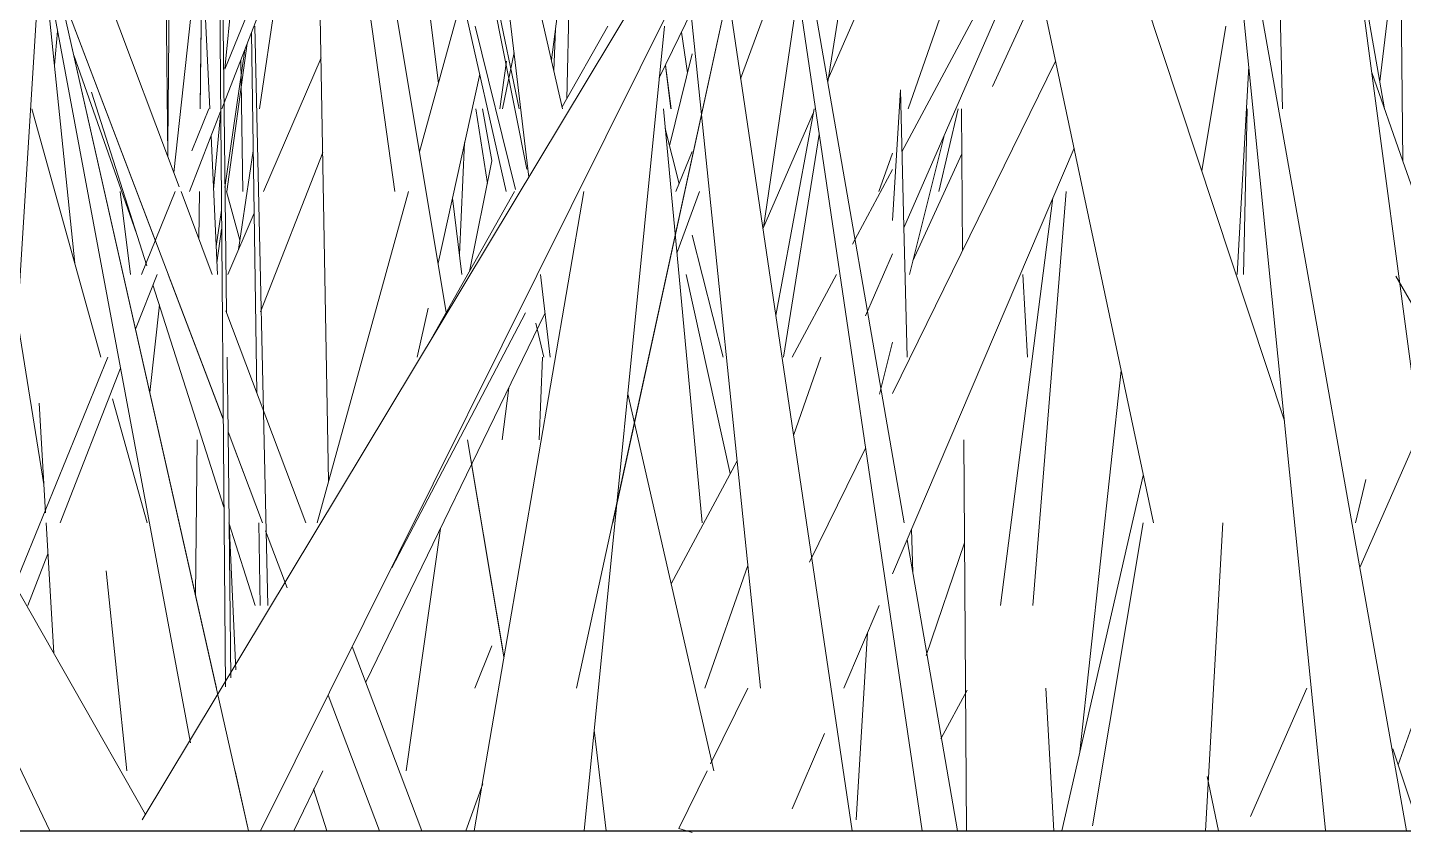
# Model space of a CAD drawing. Header units: millimetres. Extents: x -9575 to 27274, y -4387 to 11354.
# Drawn here: x -7020.35 to -6974.46, y 3047.94 to 3074.78 of the extents above; entities that cross this region are included whole.
import ezdxf

# ---------------------------------------------------------------- set-up
doc = ezdxf.new("R2010")
doc.units = ezdxf.units.MM
doc.layers.add('G-IMPT', color=8, linetype='Continuous', lineweight=9)

# ---------------------------------------------------------------- blocks, each defined once
blk = doc.blocks.new('Grass Array - 25_dwg-V48-North')
at = {"layer": 'G-IMPT'}
for p, q in [((-7016.122, 3109.702), (-7015.666, 3070.469)), ((-6974.479, 3070.318), (-6974.889, 3109.423)), ((-7006.383, 3065.282), (-7013.347, 3106.913)), ((-6992.593, 3104.477), (-6982.801, 3058.27)), ((-7013.712, 3065.281), (-7014.149, 3101.056)), ((-7002.368, 3072.396), (-7001.723, 3099.618)), ((-7013.769, 3073.389), (-7003.405, 3098.866)), ((-7006.383, 3065.282), (-7011.571, 3096.298)), ((-6978.431, 3061.666), (-6989.321, 3094.585)), ((-7013.752, 3052.796), (-7014.07, 3091.468)), ((-7003.692, 3070.05), (-7007.396, 3088.618)), ((-6977.565, 3088.618), (-6973.922, 3061.309)), ((-7016.524, 3048.361), (-6992.668, 3088.01)), ((-7015.494, 3087.841), (-7015.671, 3070.883)), ((-7002.042, 3052.752), (-6994.595, 3086.916)), ((-7008.236, 3085.859), (-7006.648, 3072.922)), ((-6978.824, 3085.859), (-6978.494, 3072.065)), ((-7019.399, 3085.508), (-7021.76, 3048)), ((-7002.503, 3072.065), (-7005.397, 3084.722)), ((-6993.662, 3072.972), (-6991.874, 3084.135)), ((-7009.563, 3083.1), (-7013.874, 3072.065)), ((-7006.253, 3083.166), (-7003.957, 3072.065)), ((-6989.278, 3083.1), (-6993.648, 3073.062)), ((-6980.57, 3082.978), (-6977.061, 3048.014)), ((-6991.115, 3058.27), (-6995.337, 3082.645)), ((-7009.902, 3082.232), (-7008.098, 3069.306)), ((-6995.564, 3082.19), (-6990.516, 3048)), ((-6996.286, 3080.74), (-7012.576, 3048)), ((-7015.289, 3069.466), (-7019.386, 3080.341)), ((-7010.306, 3059.651), (-7010.678, 3080.247)), ((-6996.053, 3080.22), (-7000.832, 3058.27)), ((-6990.984, 3072.065), (-6988.08, 3080.341)), ((-7013.165, 3079.699), (-7013.764, 3073.4)), ((-7014.524, 3078.609), (-7015.47, 3069.948)), ((-7014.588, 3072.065), (-7014.524, 3078.609)), ((-7014.524, 3078.609), (-7014.578, 3073.139)), ((-7002.876, 3073.697), (-7002.217, 3078.776)), ((-7002.876, 3073.697), (-7002.217, 3078.776)), ((-7004.614, 3078.102), (-7003.63, 3069.791)), ((-7019.893, 3077.582), (-7014.919, 3050.929)), ((-7012.975, 3048), (-7019.646, 3077.582)), ((-7014.047, 3052.752), (-7019.641, 3077.563)), ((-7014.272, 3072.065), (-7014.53, 3077.582)), ((-6992.851, 3048), (-6997.233, 3077.582)), ((-6996.565, 3073.071), (-6994.915, 3077.582)), ((-6991.186, 3070.633), (-6987.474, 3077.582)), ((-6975.09, 3072.065), (-6976.053, 3077.582)), ((-6974.689, 3077.582), (-6975.249, 3072.975)), ((-7012.617, 3072.065), (-7011.85, 3077.246)), ((-7018.774, 3066.919), (-7019.763, 3076.574)), ((-6998.36, 3076.57), (-6995.906, 3052.752)), ((-6974.353, 3048), (-6979.446, 3076.657)), ((-7013.825, 3061.729), (-7019.346, 3076.253)), ((-7016.056, 3067.595), (-7019.345, 3076.251)), ((-6987.49, 3076.41), (-6991.122, 3068.103)), ((-6988.165, 3072.809), (-6986.605, 3076.22)), ((-7007.278, 3070.636), (-7005.852, 3075.811)), ((-7005.852, 3075.811), (-7004.382, 3069.306)), ((-6995.801, 3068.114), (-6994.649, 3075.992)), ((-6999.279, 3073.096), (-6998.182, 3075.354)), ((-7012.337, 3055.511), (-7012.767, 3074.823)), ((-7004.073, 3069.374), (-7005.418, 3074.823)), ((-7002.742, 3074.731), (-7002.796, 3073.348)), ((-7002.518, 3072.131), (-7000.998, 3074.823)), ((-6999.106, 3074.823), (-7001.784, 3048)), ((-6980.384, 3074.823), (-6981.188, 3069.999)), ((-7019.45, 3073.518), (-7019.346, 3074.651)), ((-7013.705, 3069.306), (-7013.022, 3074.247)), ((-7012.883, 3074.603), (-7012.7, 3062.594)), ((-6998.338, 3073.263), (-6998.538, 3074.621)), ((-7018.806, 3073.858), (-7016.711, 3067.913)), ((-7013.106, 3074.031), (-7013.773, 3069.442)), ((-7012.48, 3069.306), (-7010.561, 3073.762)), ((-7004.121, 3073.94), (-7004.505, 3072.065)), ((-6998.182, 3073.903), (-6998.935, 3070.829)), ((-7013.234, 3073.704), (-7013.17, 3069.306)), ((-7004.595, 3072.065), (-7004.37, 3073.654)), ((-6998.89, 3072.065), (-6999.075, 3073.515)), ((-6998.887, 3072.065), (-6999.073, 3073.519)), ((-6986.062, 3073.658), (-6991.503, 3062.58)), ((-6980.01, 3066.547), (-6979.617, 3073.483)), ((-6975.913, 3056.78), (-6968.61, 3073.393)), ((-7014.588, 3072.065), (-7014.578, 3073.139)), ((-7005.267, 3073.225), (-7006.657, 3066.923)), ((-6974.479, 3070.318), (-6975.519, 3073.278)), ((-7018.212, 3072.621), (-7016.368, 3066.836)), ((-6991.239, 3072.697), (-6991.503, 3068.344)), ((-6991.239, 3072.697), (-6991.122, 3068.131)), ((-7017.9, 3063.788), (-7020.211, 3072.065)), ((-7017.9, 3063.788), (-7020.211, 3072.065)), ((-7013.91, 3071.974), (-7014.952, 3069.306)), ((-7014.874, 3070.672), (-7014.307, 3072.065)), ((-7005.396, 3072.065), (-7005.013, 3069.583)), ((-7004.86, 3070.344), (-7005.176, 3072.065)), ((-6999.144, 3072.065), (-6997.852, 3058.27)), ((-6994.144, 3071.921), (-6995.823, 3068.063)), ((-6994.117, 3072.065), (-6995.396, 3065.182)), ((-6989.312, 3072.065), (-6989.959, 3069.306)), ((-6989.167, 3067.337), (-6989.199, 3072.065)), ((-6979.67, 3072.065), (-6979.793, 3066.547)), ((-7013.909, 3071.881), (-7014.147, 3069.38)), ((-7014.015, 3066.547), (-7014.23, 3071.155)), ((-6998.615, 3069.57), (-6999.082, 3071.409)), ((-6995.133, 3063.788), (-6993.943, 3071.215)), ((-6989.762, 3071.213), (-6990.936, 3066.547)), ((-7013.31, 3067.379), (-7012.823, 3070.67)), ((-7010.504, 3070.611), (-7012.581, 3065.3)), ((-7005.947, 3067.208), (-7005.77, 3070.945)), ((-6998.182, 3070.64), (-6998.723, 3069.306)), ((-6991.952, 3069.306), (-6991.503, 3070.585)), ((-6991.503, 3056.561), (-6985.447, 3070.753)), ((-6990.822, 3066.999), (-6989.189, 3070.57)), ((-7004.86, 3070.33), (-7005.614, 3066.645)), ((-6974.479, 3070.318), (-6972.472, 3064.607)), ((-6992.833, 3067.552), (-6991.503, 3070.04)), ((-7017.262, 3069.306), (-7016.914, 3066.547)), ((-7016.552, 3066.547), (-7015.43, 3069.306)), ((-7014.189, 3066.547), (-7015.228, 3069.306)), ((-7014.631, 3067.721), (-7014.615, 3069.306)), ((-7014.631, 3067.721), (-7014.615, 3069.306)), ((-7013.263, 3067.692), (-7013.71, 3069.306)), ((-7010.686, 3058.27), (-7007.645, 3069.306)), ((-7006.989, 3064.208), (-7004.112, 3069.306)), ((-7005.456, 3048), (-7001.801, 3069.306)), ((-6998.693, 3067.251), (-6997.942, 3069.306)), ((-6986.818, 3055.511), (-6985.709, 3069.306)), ((-7006.178, 3069.094), (-7005.866, 3066.547)), ((-6987.896, 3055.511), (-6986.153, 3069.098)), ((-7013.883, 3068.689), (-7014.058, 3067.481)), ((-7013.668, 3066.547), (-7012.791, 3068.583)), ((-7014.033, 3066.935), (-7013.877, 3068.059)), ((-6997.148, 3063.788), (-6998.182, 3067.86)), ((-6991.011, 3063.788), (-6991.122, 3068.131)), ((-6991.503, 3067.23), (-6992.406, 3065.165)), ((-7016.03, 3066.547), (-7016.745, 3064.717)), ((-7013.825, 3061.725), (-7015.658, 3066.547)), ((-7003.246, 3066.547), (-7002.92, 3063.788)), ((-6998.383, 3066.547), (-6996.915, 3059.91)), ((-6994.843, 3063.788), (-6993.37, 3066.547)), ((-6987.152, 3066.547), (-6986.999, 3063.788)), ((-6973.154, 3063.788), (-6974.718, 3066.493)), ((-7016.165, 3066.201), (-7013.801, 3058.785)), ((-7015.952, 3065.533), (-7016.271, 3062.615)), ((-7011.071, 3058.27), (-7013.73, 3065.328)), ((-7009.066, 3052.949), (-7003.092, 3065.246)), ((-7003.745, 3065.263), (-7008.198, 3056.766)), ((-7006.989, 3065.42), (-7007.349, 3063.788)), ((-7020.689, 3065.017), (-7019.805, 3059.54)), ((-7003.391, 3064.92), (-7003.135, 3063.788)), ((-6991.503, 3064.289), (-6991.939, 3062.555)), ((-7020.767, 3056.185), (-7017.674, 3063.788)), ((-7013.663, 3061.303), (-7013.694, 3063.788)), ((-7003.171, 3063.788), (-7003.28, 3061.029)), ((-6994.803, 3061.179), (-6993.888, 3063.788)), ((-7017.25, 3063.422), (-7019.263, 3058.27)), ((-6985.252, 3050.627), (-6983.877, 3063.347)), ((-7004.521, 3061.029), (-7004.294, 3062.771)), ((-7004.521, 3061.029), (-7004.294, 3062.771)), ((-7016.359, 3058.27), (-7017.513, 3062.403)), ((-7016.359, 3058.27), (-7017.513, 3062.403)), ((-6997.455, 3049.993), (-7000.33, 3062.563)), ((-7019.964, 3062.258), (-7019.75, 3058.593)), ((-7014.748, 3055.86), (-7014.697, 3061.029)), ((-7014.748, 3055.86), (-7014.697, 3061.029)), ((-7013.663, 3061.299), (-7013.564, 3053.096)), ((-7013.663, 3061.299), (-7012.511, 3058.27)), ((-7012.51, 3058.27), (-7013.559, 3061.029)), ((-7004.462, 3053.798), (-7005.671, 3061.029)), ((-6989.034, 3048), (-6989.124, 3061.029)), ((-6970.795, 3061.029), (-6974.635, 3050.192)), ((-6992.399, 3060.756), (-6994.266, 3056.954)), ((-7004.5, 3054.028), (-7005.562, 3060.378)), ((-6998.881, 3056.229), (-6996.687, 3060.336)), ((-6983.136, 3059.847), (-6985.855, 3048)), ((-6975.709, 3059.707), (-6976.058, 3058.27)), ((-7019.731, 3058.27), (-7019.476, 3053.921)), ((-7013.637, 3058.27), (-7012.757, 3055.511)), ((-7013.399, 3053.36), (-7013.627, 3058.239)), ((-7012.634, 3058.27), (-7012.592, 3055.511)), ((-6983.143, 3058.27), (-6984.827, 3048.162)), ((-6981.061, 3048), (-6980.479, 3058.27)), ((-7011.686, 3056.101), (-7012.407, 3057.998)), ((-7012.407, 3057.995), (-7011.687, 3056.1)), ((-7007.719, 3049.993), (-7006.575, 3058.077)), ((-6989.336, 3048), (-6991.017, 3057.701)), ((-6990.827, 3056.606), (-6990.864, 3058.058)), ((-7019.67, 3057.229), (-7020.341, 3055.511)), ((-6989.1, 3057.597), (-6990.383, 3053.846)), ((-7021.197, 3056.939), (-7016.41, 3048.544)), ((-6997.76, 3052.752), (-6996.327, 3056.837)), ((-7017.04, 3049.993), (-7017.723, 3056.66)), ((-6993.129, 3052.752), (-6991.951, 3055.511)), ((-6992.336, 3054.609), (-6992.715, 3048.359)), ((-7007.202, 3048), (-7009.517, 3054.147)), ((-7004.86, 3054.167), (-7005.433, 3052.752)), ((-6996.33, 3052.752), (-6997.566, 3050.236)), ((-6989.887, 3051.068), (-6989.014, 3052.69)), ((-6986.388, 3052.752), (-6986.125, 3048)), ((-6979.562, 3048.48), (-6977.684, 3052.752)), ((-7010.326, 3052.522), (-7008.607, 3048)), ((-7008.607, 3048), (-7010.326, 3052.522)), ((-7019.608, 3048), (-7021.51, 3051.976)), ((-7001.448, 3051.357), (-7001.051, 3048)), ((-6994.844, 3048.734), (-6993.774, 3051.239)), ((-6974.063, 3048.46), (-6974.813, 3050.729)), ((-7012.975, 3048), (-7013.425, 3049.993)), ((-7011.47, 3048), (-7010.502, 3049.993)), ((-6997.685, 3049.993), (-6998.625, 3048.08)), ((-7005.733, 3048), (-7005.161, 3049.565)), ((-6981.008, 3049.806), (-6980.625, 3048)), ((-7010.809, 3049.401), (-7010.363, 3048)), ((-6998.182, 3047.942), (-6998.625, 3048.08))]:
    blk.add_line(p, q, dxfattribs=at)
blk = doc.blocks.new('Grass Array - Grass Array-V52-North')
blk.add_blockref('Grass Array - 25_dwg-V48-North', (0, 0))

msp = doc.modelspace()

# ---------------------------------------------------------------- linework, layer by layer
msp.add_line((-7466.268, 3048), (-6666.168, 3048))

# ---------------------------------------------------------------- block references
msp.add_blockref('Grass Array - Grass Array-V52-North', (0, 0))

doc.saveas('drawing.dxf')
